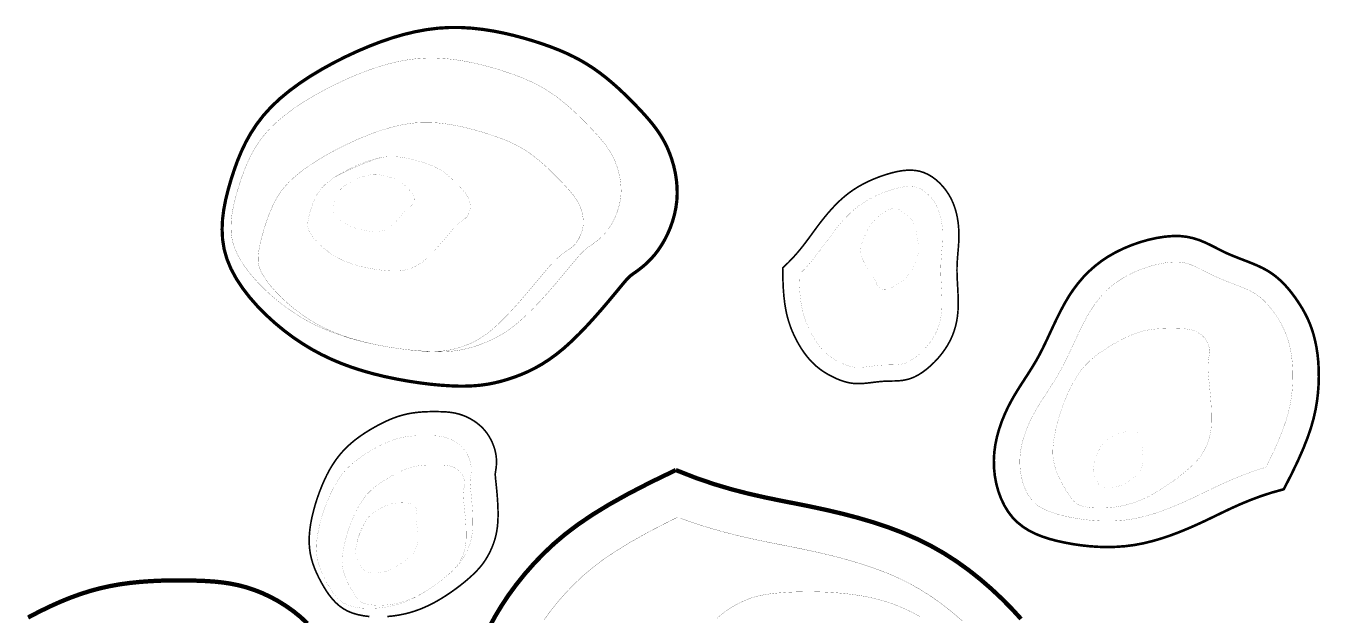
# Model space of a CAD drawing. Header units: feet. Extents: x 3576 to 8206, y -9151 to -6616.
# Drawn here: x 5077.67 to 5092.63, y -8147.06 to -8140.24 of the extents above; entities that cross this region are included whole.
import ezdxf

# ---------------------------------------------------------------- set-up
doc = ezdxf.new("R2010")
doc.units = ezdxf.units.FT
doc.layers.add('FURN', color=253, linetype='CONTINUOUS', lineweight=15)
doc.layers.add('FURNITURE', color=14, linetype='CONTINUOUS', lineweight=0)

# ---------------------------------------------------------------- blocks, each defined once
blk = doc.blocks.new('Rocks')
at = {"layer": 'FURN', "color": 252, "linetype": 'Continuous'}
for points, const_width in [([(41.675, 15.612), (41.951, 15.279), (42.248, 14.968), (42.564, 14.678), (42.893, 14.411), (43.232, 14.169), (43.576, 13.952), (43.923, 13.762), (44.268, 13.598), (44.614, 13.458), (44.964, 13.339), (45.319, 13.239), (45.682, 13.153), (46.057, 13.079), (46.445, 13.013), (46.849, 12.952), (47.272, 12.894), (47.711, 12.841), (48.163, 12.795), (48.625, 12.758), (49.095, 12.733), (49.569, 12.721), (50.044, 12.726), (50.519, 12.75), (50.99, 12.794), (51.46, 12.86), (51.933, 12.947), (52.413, 13.056), (52.901, 13.187), (53.403, 13.341), (53.921, 13.517), (54.458, 13.717)], 0.2), ([(23.889, 10.703), (25.128, 11.121), (26.21, 11.518), (27.154, 11.9), (27.978, 12.272), (28.701, 12.64), (29.341, 13.009), (29.918, 13.386), (30.449, 13.775), (30.951, 14.181), (31.425, 14.601), (31.87, 15.032), (32.285, 15.471), (32.667, 15.914), (33.017, 16.357), (33.332, 16.797)], 0.2), ([(8.916, 19.533), (9.284, 19.014), (9.68, 18.497), (10.103, 17.985), (10.553, 17.483), (11.032, 16.994), (11.538, 16.523), (12.073, 16.075), (12.636, 15.653), (13.226, 15.261), (13.842, 14.897), (14.479, 14.559), (15.134, 14.245), (15.803, 13.953), (16.483, 13.679), (17.17, 13.422), (17.861, 13.179), (18.554, 12.946), (19.253, 12.715), (19.963, 12.472), (20.691, 12.208), (21.442, 11.91), (22.221, 11.568), (23.035, 11.169), (23.889, 10.703)], 0.2), ([(24.079, 12.878), (24.464, 13.008), (25.491, 13.384), (26.367, 13.739), (27.112, 14.075), (27.746, 14.398), (28.294, 14.714), (28.779, 15.031), (29.229, 15.36), (29.658, 15.707), (30.065, 16.068), (30.446, 16.438), (30.8, 16.812)], 0.01), ([(11.619, 19.29), (12.013, 18.851), (12.428, 18.427), (12.863, 18.023), (13.316, 17.643), (13.79, 17.288), (14.289, 16.956), (14.82, 16.642), (15.38, 16.345), (15.967, 16.064), (16.577, 15.797), (17.207, 15.543), (17.852, 15.302), (18.51, 15.071), (19.186, 14.844), (19.89, 14.61), (20.628, 14.359), (21.401, 14.078), (22.213, 13.756), (23.063, 13.382), (23.954, 12.946)], 0.01), ([(13.526, 18.85), (13.861, 18.609), (14.196, 18.394), (14.531, 18.2), (14.873, 18.024), (15.226, 17.865), (15.594, 17.72), (15.982, 17.586), (16.395, 17.464), (16.835, 17.352), (17.297, 17.251), (17.772, 17.163), (18.248, 17.088), (18.715, 17.028), (19.163, 16.983), (19.581, 16.952), (19.957, 16.934), (20.279, 16.93), (20.549, 16.937), (20.774, 16.953), (20.966, 16.975), (21.138, 17.004), (21.306, 17.042), (21.483, 17.09), (21.679, 17.152), (21.883, 17.225), (22.08, 17.304), (22.27, 17.392), (22.46, 17.492), (22.654, 17.607), (22.858, 17.745)], 0.008), ([(-3.885, 15.105), (-4.328, 14.457), (-4.703, 13.876), (-5.017, 13.352), (-5.277, 12.876), (-5.491, 12.439), (-5.664, 12.031), (-5.804, 11.642), (-5.919, 11.264), (-6.012, 10.888), (-6.088, 10.515), (-6.145, 10.148), (-6.185, 9.788), (-6.209, 9.438), (-6.216, 9.099), (-6.208, 8.774), (-6.185, 8.466), (-6.148, 8.175), (-6.098, 7.9), (-6.036, 7.64), (-5.963, 7.393), (-5.88, 7.157), (-5.788, 6.929), (-5.688, 6.709), (-5.581, 6.494), (-5.467, 6.282), (-5.347, 6.075), (-5.219, 5.874), (-5.08, 5.679), (-4.931, 5.491), (-4.77, 5.312), (-4.596, 5.142), (-4.407, 4.984), (-4.203, 4.836), (-3.986, 4.697), (-3.759, 4.565), (-3.525, 4.436), (-3.288, 4.309), (-3.05, 4.18), (-2.814, 4.048), (-2.584, 3.909), (-2.36, 3.762), (-2.14, 3.61), (-1.918, 3.46), (-1.689, 3.315), (-1.448, 3.18), (-1.189, 3.061), (-0.909, 2.961), (-0.601, 2.887), (-0.262, 2.842), (0.102, 2.826), (0.486, 2.837), (0.882, 2.874), (1.284, 2.936), (1.685, 3.022), (2.079, 3.131), (2.458, 3.26), (2.818, 3.41), (3.159, 3.58), (3.48, 3.769), (3.784, 3.978), (4.073, 4.205), (4.345, 4.452), (4.604, 4.717), (4.851, 5.001), (5.085, 5.303), (5.31, 5.618), (5.526, 5.941), (5.735, 6.268), (5.94, 6.594), (6.141, 6.914), (6.341, 7.222), (6.54, 7.515), (6.741, 7.789), (6.943, 8.046), (7.145, 8.292), (7.346, 8.531), (7.546, 8.768), (7.744, 9.008), (7.94, 9.255), (8.132, 9.514), (8.319, 9.788), (8.499, 10.079), (8.669, 10.383), (8.824, 10.701), (8.963, 11.031), (9.081, 11.371), (9.176, 11.722), (9.243, 12.081), (9.282, 12.447), (9.29, 12.816), (9.269, 13.183), (9.218, 13.543), (9.137, 13.892), (9.027, 14.226), (8.888, 14.538), (8.719, 14.826), (8.521, 15.084), (8.296, 15.316), (8.046, 15.522), (7.772, 15.707), (7.476, 15.873), (7.161, 16.022), (6.827, 16.158), (6.478, 16.282), (6.114, 16.398), (5.738, 16.503), (5.35, 16.595), (4.953, 16.673), (4.547, 16.735), (4.134, 16.777), (3.716, 16.799), (3.294, 16.798), (2.87, 16.772), (2.443, 16.724), (2.016, 16.656), (1.589, 16.57), (1.163, 16.469), (0.738, 16.354), (0.316, 16.229), (-0.103, 16.096), (-0.519, 15.957), (-0.937, 15.816), (-1.365, 15.675), (-1.809, 15.539), (-2.277, 15.411), (-2.774, 15.293), (-3.307, 15.19), (-3.885, 15.105)], 0.12), ([(-3.19, 13.994), (-3.328, 13.793), (-3.684, 13.242), (-3.976, 12.755), (-4.211, 12.325), (-4.399, 11.941), (-4.547, 11.592), (-4.665, 11.265), (-4.761, 10.945), (-4.842, 10.624), (-4.906, 10.304), (-4.956, 9.989), (-4.99, 9.681), (-5.01, 9.384), (-5.016, 9.101), (-5.009, 8.833), (-4.991, 8.585), (-4.962, 8.358), (-4.924, 8.147), (-4.876, 7.95), (-4.821, 7.763), (-4.757, 7.581), (-4.685, 7.403), (-4.604, 7.224), (-4.514, 7.044), (-4.419, 6.867), (-4.322, 6.7), (-4.223, 6.544), (-4.12, 6.399), (-4.015, 6.266), (-3.905, 6.144), (-3.791, 6.033), (-3.668, 5.93), (-3.527, 5.828), (-3.36, 5.721), (-3.167, 5.609), (-2.953, 5.491), (-2.719, 5.366), (-2.471, 5.231), (-2.21, 5.085), (-1.944, 4.924), (-1.691, 4.758), (-1.464, 4.602), (-1.26, 4.463), (-1.075, 4.346), (-0.903, 4.25), (-0.737, 4.173), (-0.567, 4.113), (-0.38, 4.068), (-0.155, 4.038), (0.112, 4.026), (0.412, 4.035), (0.734, 4.065), (1.066, 4.117), (1.4, 4.188), (1.725, 4.278), (2.033, 4.383), (2.319, 4.502), (2.586, 4.635), (2.836, 4.782), (3.072, 4.944), (3.297, 5.122), (3.513, 5.317), (3.721, 5.53), (3.923, 5.763), (4.123, 6.02), (4.322, 6.3), (4.522, 6.598), (4.722, 6.911), (4.924, 7.233), (5.129, 7.559), (5.341, 7.886), (5.56, 8.208), (5.785, 8.514), (6.007, 8.797), (6.222, 9.059), (6.429, 9.305), (6.625, 9.538), (6.811, 9.763), (6.987, 9.985), (7.154, 10.21), (7.314, 10.443), (7.465, 10.687), (7.605, 10.939), (7.731, 11.197), (7.842, 11.46), (7.934, 11.725), (8.005, 11.99), (8.055, 12.255), (8.083, 12.523), (8.09, 12.795), (8.074, 13.064), (8.037, 13.324), (7.981, 13.568), (7.907, 13.792), (7.819, 13.988), (7.721, 14.155), (7.611, 14.299), (7.482, 14.432), (7.326, 14.56), (7.142, 14.685), (6.925, 14.806), (6.678, 14.923), (6.4, 15.036), (6.095, 15.145), (5.771, 15.248), (5.437, 15.341), (5.095, 15.423), (4.748, 15.491), (4.396, 15.544), (4.042, 15.58), (3.687, 15.599), (3.332, 15.598), (2.973, 15.576), (2.605, 15.535), (2.229, 15.475), (1.846, 15.398), (1.458, 15.305), (1.065, 15.199), (0.668, 15.082), (0.269, 14.955), (-0.136, 14.819), (-0.558, 14.677), (-1.002, 14.531), (-1.474, 14.387), (-1.979, 14.248), (-2.522, 14.119), (-3.106, 14.007)], 0.006), ([(37.972, 15.753), (37.7, 15.76), (37.434, 15.753), (37.175, 15.734), (36.92, 15.703), (36.669, 15.659), (36.421, 15.604), (36.175, 15.535), (35.929, 15.455), (35.682, 15.363), (35.435, 15.26), (35.189, 15.146), (34.947, 15.026), (34.711, 14.899), (34.484, 14.77), (34.269, 14.64), (34.068, 14.511), (33.884, 14.385), (33.72, 14.264), (33.573, 14.147), (33.441, 14.033), (33.322, 13.919), (33.214, 13.805), (33.114, 13.688), (33.02, 13.567), (32.93, 13.441), (32.843, 13.307), (32.758, 13.165), (32.676, 13.014), (32.599, 12.851), (32.528, 12.676), (32.463, 12.487), (32.405, 12.283), (32.356, 12.062), (32.317, 11.825), (32.285, 11.577), (32.261, 11.325), (32.244, 11.076), (32.231, 10.837), (32.222, 10.615), (32.217, 10.417), (32.213, 10.249), (32.21, 10.117), (32.207, 10.015), (32.204, 9.939), (32.2, 9.881), (32.195, 9.836), (32.187, 9.796), (32.176, 9.756), (32.162, 9.709), (32.145, 9.651), (32.125, 9.58), (32.105, 9.497), (32.085, 9.404), (32.069, 9.3), (32.057, 9.186), (32.051, 9.064), (32.053, 8.934), (32.064, 8.796), (32.084, 8.652), (32.115, 8.505), (32.156, 8.355), (32.207, 8.206), (32.269, 8.058), (32.341, 7.913), (32.424, 7.774), (32.518, 7.642), (32.621, 7.517), (32.733, 7.4), (32.851, 7.291), (32.975, 7.191), (33.102, 7.101), (33.231, 7.019), (33.361, 6.948), (33.491, 6.886), (33.62, 6.834), (33.751, 6.789), (33.884, 6.752), (34.021, 6.719), (34.161, 6.692), (34.307, 6.667), (34.458, 6.644), (34.617, 6.623), (34.781, 6.603), (34.951, 6.585), (35.124, 6.571), (35.3, 6.562), (35.478, 6.558), (35.657, 6.559), (35.834, 6.568), (36.011, 6.585), (36.188, 6.61), (36.365, 6.642), (36.545, 6.683), (36.728, 6.732), (36.916, 6.79), (37.11, 6.856), (37.312, 6.931), (37.521, 7.014), (37.738, 7.107), (37.958, 7.21), (38.179, 7.323), (38.4, 7.447), (38.618, 7.583), (38.83, 7.731), (39.034, 7.892), (39.228, 8.066), (39.413, 8.254), (39.589, 8.454), (39.757, 8.667), (39.917, 8.892), (40.07, 9.129), (40.217, 9.378), (40.359, 9.638), (40.496, 9.908), (40.625, 10.187), (40.745, 10.472), (40.854, 10.76), (40.949, 11.049), (41.028, 11.335), (41.088, 11.616), (41.127, 11.889), (41.145, 12.153), (41.141, 12.407), (41.119, 12.654), (41.081, 12.893), (41.028, 13.125), (40.964, 13.352), (40.889, 13.575), (40.807, 13.795), (40.718, 14.011), (40.622, 14.224), (40.515, 14.429), (40.396, 14.625), (40.263, 14.811), (40.112, 14.983), (39.943, 15.14), (39.751, 15.279), (39.538, 15.399), (39.304, 15.5), (39.054, 15.583), (38.792, 15.649)], 0.075), ([(33.258, 9.273), (33.265, 9.183), (33.279, 9.086), (33.301, 8.984), (33.329, 8.879), (33.365, 8.775), (33.407, 8.674), (33.455, 8.577), (33.509, 8.488), (33.569, 8.402), (33.638, 8.319), (33.714, 8.239), (33.797, 8.163), (33.885, 8.092), (33.976, 8.027), (34.068, 7.969), (34.159, 7.919), (34.248, 7.877), (34.337, 7.841), (34.43, 7.809), (34.529, 7.781), (34.636, 7.756), (34.753, 7.733), (34.881, 7.711), (35.02, 7.69), (35.168, 7.67), (35.321, 7.652), (35.475, 7.636), (35.63, 7.623), (35.786, 7.615), (35.939, 7.611), (36.09, 7.613), (36.237, 7.62), (36.38, 7.634), (36.523, 7.654), (36.669, 7.681), (36.82, 7.715), (36.976, 7.757), (37.141, 7.807), (37.315, 7.866), (37.499, 7.935), (37.691, 8.011), (37.887, 8.095), (38.084, 8.187), (38.28, 8.288), (38.473, 8.396), (38.66, 8.513), (38.838, 8.637), (39.007, 8.77), (39.166, 8.913), (39.32, 9.069), (39.468, 9.238), (39.612, 9.42), (39.752, 9.617), (39.888, 9.827), (40.021, 10.052), (40.151, 10.29), (40.276, 10.539), (40.395, 10.795), (40.505, 11.054), (40.603, 11.313), (40.686, 11.569), (40.755, 11.816), (40.805, 12.052), (40.837, 12.271), (40.85, 12.476), (40.848, 12.673), (40.831, 12.864), (40.8, 13.054), (40.757, 13.243), (40.703, 13.434), (40.638, 13.628), (40.564, 13.825), (40.485, 14.018), (40.403, 14.199), (40.316, 14.365), (40.226, 14.515), (40.13, 14.647), (40.03, 14.763), (39.921, 14.863), (39.802, 14.95), (39.66, 15.029), (39.492, 15.102), (39.3, 15.166), (39.088, 15.219), (38.863, 15.261), (38.629, 15.29), (38.392, 15.307), (38.156, 15.313), (37.926, 15.307), (37.703, 15.291), (37.486, 15.265), (37.272, 15.227), (37.059, 15.179), (36.847, 15.121), (36.632, 15.051), (36.415, 14.969), (36.193, 14.876), (35.969, 14.773), (35.747, 14.663), (35.529, 14.546), (35.32, 14.427), (35.122, 14.307), (34.939, 14.189), (34.774, 14.077), (34.631, 13.972), (34.508, 13.874), (34.402, 13.782), (34.31, 13.694), (34.228, 13.607), (34.152, 13.518), (34.078, 13.423), (34.006, 13.321), (33.934, 13.212), (33.866, 13.098), (33.802, 12.979), (33.742, 12.852), (33.686, 12.716), (33.635, 12.567), (33.589, 12.403), (33.549, 12.222), (33.515, 12.019), (33.487, 11.798), (33.465, 11.566), (33.448, 11.333), (33.436, 11.107), (33.428, 10.894), (33.422, 10.701), (33.419, 10.536), (33.416, 10.402), (33.413, 10.294), (33.409, 10.201), (33.403, 10.112), (33.391, 10.02), (33.374, 9.931), (33.354, 9.856), (33.337, 9.798), (33.321, 9.746), (33.306, 9.693), (33.292, 9.635), (33.279, 9.572), (33.268, 9.505), (33.261, 9.432), (33.257, 9.355)], 0.00375), ([(38.404, 11.227), (38.464, 11.311), (38.559, 11.458), (38.654, 11.618), (38.748, 11.79), (38.84, 11.972), (38.926, 12.159), (38.966, 12.252)], 0.003), ([(17.817, 2.046), (17.87, 2.533), (17.906, 2.964), (17.925, 3.345), (17.928, 3.684), (17.917, 3.988), (17.892, 4.265), (17.855, 4.52), (17.807, 4.762), (17.748, 4.997), (17.679, 5.225), (17.603, 5.444), (17.519, 5.654), (17.429, 5.854), (17.333, 6.043), (17.233, 6.22), (17.13, 6.383), (17.023, 6.533), (16.915, 6.669), (16.804, 6.794), (16.691, 6.909), (16.576, 7.015), (16.458, 7.113), (16.338, 7.205), (16.215, 7.292), (16.091, 7.375), (15.963, 7.454), (15.833, 7.527), (15.7, 7.594), (15.562, 7.654), (15.421, 7.705), (15.275, 7.747), (15.124, 7.779), (14.967, 7.8), (14.807, 7.813), (14.643, 7.819), (14.476, 7.821), (14.308, 7.821), (14.139, 7.822), (13.97, 7.826), (13.802, 7.835), (13.636, 7.85), (13.47, 7.868), (13.303, 7.886), (13.134, 7.898), (12.961, 7.902), (12.784, 7.891), (12.6, 7.863), (12.408, 7.814), (12.208, 7.739), (12.002, 7.64), (11.794, 7.521), (11.587, 7.384), (11.383, 7.231), (11.188, 7.066), (11.003, 6.89), (10.832, 6.707), (10.677, 6.518), (10.54, 6.325), (10.418, 6.126), (10.312, 5.921), (10.22, 5.711), (10.142, 5.494), (10.078, 5.272), (10.026, 5.043), (9.985, 4.807), (9.954, 4.568), (9.93, 4.326), (9.911, 4.084), (9.894, 3.844), (9.878, 3.608), (9.858, 3.379), (9.835, 3.159), (9.805, 2.949), (9.769, 2.748), (9.73, 2.553), (9.69, 2.362), (9.649, 2.172), (9.61, 1.982), (9.575, 1.788), (9.546, 1.589), (9.523, 1.382), (9.51, 1.169), (9.506, 0.951), (9.514, 0.73), (9.534, 0.508), (9.57, 0.285), (9.621, 0.064), (9.689, -0.154), (9.776, -0.367), (9.88, -0.573), (10, -0.769), (10.134, -0.952), (10.281, -1.121), (10.44, -1.272), (10.609, -1.404), (10.787, -1.512), (10.972, -1.597), (11.164, -1.658), (11.363, -1.698), (11.569, -1.719), (11.78, -1.724), (11.998, -1.713), (12.222, -1.69), (12.451, -1.655), (12.686, -1.612), (12.924, -1.559), (13.165, -1.496), (13.407, -1.422), (13.649, -1.336), (13.889, -1.238), (14.126, -1.127), (14.358, -1.002), (14.584, -0.863), (14.805, -0.711), (15.021, -0.547), (15.231, -0.374), (15.436, -0.193), (15.636, -0.005), (15.832, 0.189), (16.024, 0.386), (16.212, 0.585), (16.401, 0.786), (16.596, 0.989), (16.801, 1.195), (17.02, 1.404), (17.26, 1.615), (17.524, 1.829), (17.817, 2.046)], 0.075), ([(17.107, 2.453), (17.124, 2.605), (17.157, 3.014), (17.175, 3.368), (17.178, 3.674), (17.168, 3.941), (17.147, 4.177), (17.116, 4.392), (17.075, 4.597), (17.024, 4.798), (16.966, 4.993), (16.9, 5.181), (16.829, 5.361), (16.752, 5.531), (16.672, 5.689), (16.589, 5.834), (16.506, 5.965), (16.423, 6.082), (16.34, 6.187), (16.256, 6.282), (16.17, 6.369), (16.082, 6.45), (15.989, 6.527), (15.892, 6.602), (15.79, 6.675), (15.685, 6.744), (15.582, 6.808), (15.481, 6.865), (15.382, 6.914), (15.285, 6.956), (15.189, 6.991), (15.093, 7.019), (14.995, 7.04), (14.887, 7.054), (14.764, 7.064), (14.624, 7.069), (14.471, 7.071), (14.306, 7.071), (14.129, 7.072), (13.942, 7.076), (13.748, 7.086), (13.56, 7.104), (13.389, 7.123), (13.236, 7.139), (13.099, 7.149), (12.976, 7.151), (12.862, 7.145), (12.751, 7.128), (12.634, 7.098), (12.502, 7.048), (12.351, 6.976), (12.188, 6.882), (12.019, 6.771), (11.851, 6.645), (11.688, 6.507), (11.535, 6.362), (11.397, 6.213), (11.274, 6.063), (11.166, 5.911), (11.072, 5.757), (10.989, 5.598), (10.917, 5.434), (10.856, 5.263), (10.804, 5.084), (10.761, 4.896), (10.727, 4.696), (10.699, 4.483), (10.677, 4.259), (10.659, 4.028), (10.642, 3.791), (10.625, 3.551), (10.605, 3.308), (10.579, 3.066), (10.545, 2.831), (10.506, 2.61), (10.465, 2.402), (10.423, 2.206), (10.383, 2.019), (10.347, 1.84), (10.316, 1.666), (10.29, 1.493), (10.271, 1.317), (10.259, 1.138), (10.256, 0.958), (10.262, 0.779), (10.279, 0.601), (10.306, 0.428), (10.345, 0.261), (10.396, 0.1), (10.459, -0.056), (10.536, -0.207), (10.623, -0.351), (10.72, -0.484), (10.824, -0.602), (10.93, -0.703), (11.036, -0.786), (11.139, -0.849), (11.242, -0.896), (11.353, -0.931), (11.476, -0.956), (11.615, -0.97), (11.77, -0.973), (11.941, -0.965), (12.127, -0.946), (12.327, -0.916), (12.536, -0.877), (12.748, -0.83), (12.96, -0.774), (13.172, -0.709), (13.381, -0.635), (13.587, -0.551), (13.788, -0.457), (13.984, -0.351), (14.175, -0.234), (14.366, -0.103), (14.555, 0.041), (14.744, 0.196), (14.931, 0.362), (15.116, 0.536), (15.3, 0.717), (15.483, 0.905), (15.666, 1.099), (15.857, 1.302), (16.059, 1.513), (16.276, 1.732), (16.514, 1.957), (16.775, 2.188), (17.064, 2.422)], 0.00375), ([(25.589, -0.745), (25.471, -0.88), (25.352, -1.036), (25.236, -1.21), (25.127, -1.398), (25.028, -1.595), (24.943, -1.797), (24.873, -2), (24.82, -2.203), (24.783, -2.408), (24.762, -2.623), (24.755, -2.844), (24.762, -3.07), (24.784, -3.294), (24.818, -3.515), (24.865, -3.727), (24.921, -3.927), (24.986, -4.113), (25.06, -4.291), (25.145, -4.468), (25.243, -4.648), (25.357, -4.836), (25.488, -5.035), (25.637, -5.249), (25.802, -5.477), (25.981, -5.716), (26.168, -5.959), (26.362, -6.202), (26.562, -6.441), (26.768, -6.674), (26.978, -6.898), (27.191, -7.111), (27.407, -7.31), (27.628, -7.496), (27.857, -7.672), (28.1, -7.843), (28.36, -8.009), (28.64, -8.174), (28.942, -8.338), (29.27, -8.502), (29.625, -8.669), (30.003, -8.836), (30.399, -8.997), (30.807, -9.15), (31.225, -9.289), (31.65, -9.412), (32.078, -9.515), (32.506, -9.595), (32.931, -9.649), (33.359, -9.676), (33.796, -9.677), (34.245, -9.652), (34.708, -9.601), (35.184, -9.525), (35.675, -9.424), (36.182, -9.299), (36.703, -9.15), (37.234, -8.98), (37.766, -8.791), (38.289, -8.583), (38.796, -8.359), (39.278, -8.121), (39.727, -7.871), (40.133, -7.613), (40.491, -7.351), (40.802, -7.083), (41.079, -6.804), (41.328, -6.511), (41.556, -6.202), (41.766, -5.875), (41.962, -5.529), (42.147, -5.165), (42.324, -4.784), (42.489, -4.401), (42.632, -4.029), (42.748, -3.673), (42.835, -3.334), (42.89, -3.012), (42.913, -2.706), (42.904, -2.412), (42.861, -2.119), (42.776, -1.806), (42.643, -1.464), (42.465, -1.1), (42.245, -0.724), (41.988, -0.345), (41.702, 0.03), (41.394, 0.393), (41.071, 0.738), (40.741, 1.057), (40.406, 1.352), (40.063, 1.625), (39.709, 1.879), (39.343, 2.114), (38.961, 2.335), (38.561, 2.543), (38.14, 2.74), (37.696, 2.926), (37.235, 3.101), (36.766, 3.262), (36.295, 3.41), (35.831, 3.541), (35.383, 3.655), (34.958, 3.751), (34.567, 3.828), (34.216, 3.885), (33.904, 3.923), (33.624, 3.946), (33.37, 3.953), (33.13, 3.949), (32.897, 3.932), (32.659, 3.904), (32.411, 3.865), (32.155, 3.814), (31.897, 3.752), (31.638, 3.676), (31.373, 3.584), (31.1, 3.472), (30.815, 3.336), (30.518, 3.173), (30.203, 2.976), (29.866, 2.74), (29.511, 2.47), (29.15, 2.177), (28.794, 1.874), (28.454, 1.573), (28.139, 1.286), (27.857, 1.024), (27.616, 0.798), (27.421, 0.614), (27.262, 0.466), (27.125, 0.342), (26.989, 0.226), (26.842, 0.113), (26.69, 0.013), (26.556, -0.063), (26.448, -0.12), (26.352, -0.171), (26.255, -0.225), (26.153, -0.285), (26.046, -0.354), (25.934, -0.434), (25.819, -0.525), (25.704, -0.628)], 0.0075), ([(35.591, -5.345), (35.794, -5.313), (36.137, -5.242), (36.499, -5.153), (36.877, -5.045), (37.265, -4.921), (37.652, -4.783), (37.841, -4.708)], 0.006)]:
    blk.add_lwpolyline(points, dxfattribs=dict(at, const_width=const_width))
for points, const_width in [([(33.644, 9.981), (33.648, 9.924), (33.656, 9.873), (33.668, 9.816), (33.684, 9.756), (33.704, 9.697), (33.727, 9.642), (33.751, 9.594), (33.775, 9.554), (33.802, 9.516), (33.836, 9.475), (33.877, 9.432), (33.925, 9.388), (33.977, 9.346), (34.032, 9.307), (34.086, 9.272), (34.138, 9.244), (34.187, 9.221), (34.236, 9.201), (34.291, 9.182), (34.355, 9.164), (34.433, 9.146), (34.526, 9.127), (34.637, 9.108), (34.764, 9.089), (34.902, 9.071), (35.041, 9.054), (35.181, 9.039), (35.318, 9.028), (35.452, 9.021), (35.582, 9.018), (35.705, 9.019), (35.82, 9.025), (35.931, 9.035), (36.041, 9.051), (36.156, 9.072), (36.277, 9.1), (36.407, 9.134), (36.548, 9.178), (36.701, 9.23), (36.867, 9.291), (37.041, 9.361), (37.218, 9.436), (37.392, 9.518), (37.563, 9.605), (37.728, 9.698), (37.884, 9.795), (38.029, 9.896), (38.161, 10.001), (38.286, 10.113), (38.408, 10.237), (38.529, 10.374), (38.649, 10.527), (38.769, 10.695), (38.888, 10.879), (39.007, 11.079), (39.124, 11.295), (39.239, 11.522), (39.347, 11.755), (39.446, 11.989), (39.533, 12.22), (39.606, 12.442), (39.663, 12.651), (39.704, 12.841), (39.728, 13.006), (39.737, 13.153), (39.736, 13.291), (39.723, 13.428), (39.701, 13.568), (39.668, 13.714), (39.624, 13.869), (39.568, 14.034), (39.503, 14.208), (39.434, 14.377), (39.366, 14.528), (39.3, 14.655), (39.237, 14.758), (39.18, 14.837), (39.129, 14.896), (39.082, 14.939), (39.034, 14.974), (38.965, 15.013), (38.862, 15.057), (38.727, 15.102), (38.566, 15.143), (38.386, 15.176), (38.193, 15.2), (37.993, 15.215), (37.793, 15.219), (37.6, 15.215), (37.414, 15.201), (37.234, 15.179), (37.056, 15.148), (36.879, 15.108), (36.7, 15.059), (36.517, 14.999), (36.328, 14.929), (36.132, 14.846), (35.931, 14.754), (35.728, 14.653), (35.529, 14.546), (35.337, 14.437), (35.156, 14.328), (34.991, 14.221), (34.846, 14.122), (34.724, 14.032), (34.625, 13.954), (34.545, 13.884), (34.479, 13.822), (34.423, 13.762), (34.371, 13.701), (34.318, 13.633), (34.262, 13.554), (34.207, 13.469), (34.155, 13.384), (34.109, 13.298), (34.066, 13.207), (34.026, 13.109), (33.989, 13), (33.954, 12.877), (33.923, 12.736), (33.894, 12.567), (33.87, 12.372), (33.85, 12.161), (33.834, 11.944), (33.823, 11.729), (33.815, 11.525), (33.81, 11.339), (33.806, 11.176), (33.803, 11.041), (33.8, 10.926), (33.796, 10.817), (33.787, 10.697), (33.77, 10.558), (33.742, 10.419), (33.714, 10.31), (33.693, 10.24), (33.679, 10.194), (33.669, 10.159), (33.661, 10.126), (33.655, 10.094), (33.65, 10.062), (33.646, 10.031)], 0.00375), ([(-1.289, 8.24), (-1.283, 8.166), (-1.274, 8.101), (-1.258, 8.028), (-1.238, 7.951), (-1.212, 7.876), (-1.183, 7.806), (-1.152, 7.745), (-1.121, 7.693), (-1.087, 7.644), (-1.043, 7.592), (-0.99, 7.536), (-0.929, 7.48), (-0.862, 7.426), (-0.793, 7.376), (-0.723, 7.332), (-0.656, 7.296), (-0.594, 7.266), (-0.531, 7.241), (-0.461, 7.217), (-0.379, 7.194), (-0.279, 7.17), (-0.16, 7.147), (-0.018, 7.123), (0.145, 7.098), (0.321, 7.074), (0.5, 7.052), (0.678, 7.034), (0.854, 7.02), (1.026, 7.011), (1.192, 7.007), (1.349, 7.008), (1.497, 7.016), (1.638, 7.029), (1.78, 7.049), (1.926, 7.076), (2.081, 7.111), (2.248, 7.156), (2.428, 7.211), (2.624, 7.278), (2.837, 7.357), (3.06, 7.446), (3.286, 7.542), (3.509, 7.647), (3.728, 7.759), (3.939, 7.877), (4.138, 8.002), (4.324, 8.131), (4.493, 8.265), (4.653, 8.408), (4.809, 8.566), (4.964, 8.743), (5.118, 8.938), (5.271, 9.153), (5.424, 9.389), (5.575, 9.645), (5.726, 9.921), (5.873, 10.212), (6.011, 10.51), (6.137, 10.81), (6.249, 11.105), (6.342, 11.39), (6.416, 11.657), (6.468, 11.9), (6.499, 12.112), (6.511, 12.299), (6.509, 12.476), (6.493, 12.651), (6.464, 12.831), (6.422, 13.018), (6.365, 13.216), (6.295, 13.427), (6.211, 13.649), (6.122, 13.866), (6.035, 14.059), (5.95, 14.222), (5.871, 14.354), (5.797, 14.455), (5.732, 14.531), (5.672, 14.586), (5.61, 14.631), (5.522, 14.68), (5.39, 14.737), (5.218, 14.795), (5.012, 14.846), (4.781, 14.889), (4.534, 14.92), (4.278, 14.938), (4.023, 14.945), (3.775, 14.939), (3.537, 14.921), (3.306, 14.893), (3.079, 14.853), (2.852, 14.802), (2.623, 14.739), (2.389, 14.663), (2.147, 14.572), (1.896, 14.467), (1.638, 14.348), (1.379, 14.219), (1.124, 14.083), (0.878, 13.943), (0.647, 13.803), (0.436, 13.667), (0.249, 13.539), (0.094, 13.425), (-0.033, 13.324), (-0.136, 13.236), (-0.219, 13.155), (-0.291, 13.079), (-0.358, 13.001), (-0.426, 12.914), (-0.497, 12.813), (-0.569, 12.705), (-0.634, 12.595), (-0.694, 12.485), (-0.749, 12.368), (-0.8, 12.243), (-0.848, 12.104), (-0.892, 11.946), (-0.932, 11.765), (-0.968, 11.549), (-1, 11.3), (-1.026, 11.03), (-1.045, 10.751), (-1.06, 10.477), (-1.07, 10.216), (-1.077, 9.978), (-1.081, 9.769), (-1.085, 9.596), (-1.089, 9.449), (-1.095, 9.309), (-1.105, 9.155), (-1.127, 8.978), (-1.163, 8.8), (-1.2, 8.66), (-1.226, 8.571), (-1.244, 8.512), (-1.257, 8.467), (-1.267, 8.425), (-1.275, 8.384), (-1.282, 8.344), (-1.286, 8.303)], 0.0048), ([(2.302, 11.938), (2.303, 11.915), (2.306, 11.895), (2.311, 11.872), (2.318, 11.848), (2.326, 11.824), (2.335, 11.802), (2.344, 11.783), (2.354, 11.767), (2.365, 11.752), (2.378, 11.736), (2.395, 11.718), (2.414, 11.701), (2.435, 11.684), (2.457, 11.668), (2.479, 11.655), (2.499, 11.643), (2.519, 11.634), (2.538, 11.626), (2.56, 11.618), (2.586, 11.611), (2.617, 11.604), (2.654, 11.596), (2.699, 11.589), (2.75, 11.581), (2.805, 11.574), (2.861, 11.567), (2.916, 11.561), (2.971, 11.557), (3.025, 11.554), (3.077, 11.553), (3.126, 11.553), (3.172, 11.556), (3.216, 11.56), (3.261, 11.566), (3.306, 11.574), (3.355, 11.585), (3.407, 11.599), (3.463, 11.617), (3.525, 11.638), (3.591, 11.662), (3.661, 11.69), (3.731, 11.72), (3.801, 11.753), (3.869, 11.788), (3.935, 11.825), (3.998, 11.864), (4.056, 11.904), (4.109, 11.946), (4.159, 11.991), (4.207, 12.04), (4.256, 12.095), (4.304, 12.156), (4.352, 12.224), (4.399, 12.297), (4.447, 12.377), (4.494, 12.463), (4.54, 12.554), (4.583, 12.648), (4.622, 12.741), (4.657, 12.833), (4.686, 12.922), (4.709, 13.006), (4.726, 13.082), (4.735, 13.148), (4.739, 13.207), (4.738, 13.262), (4.733, 13.317), (4.724, 13.373), (4.711, 13.431), (4.694, 13.493), (4.671, 13.559), (4.645, 13.629), (4.618, 13.696), (4.59, 13.757), (4.564, 13.807), (4.539, 13.849), (4.516, 13.88), (4.496, 13.904), (4.477, 13.921), (4.458, 13.935), (4.43, 13.951), (4.389, 13.969), (4.335, 13.986), (4.271, 14.003), (4.199, 14.016), (4.121, 14.026), (4.041, 14.031), (3.961, 14.033), (3.884, 14.031), (3.81, 14.026), (3.738, 14.017), (3.667, 14.005), (3.596, 13.989), (3.524, 13.969), (3.451, 13.945), (3.376, 13.917), (3.297, 13.884), (3.216, 13.847), (3.135, 13.807), (3.056, 13.764), (2.979, 13.72), (2.907, 13.677), (2.841, 13.634), (2.782, 13.594), (2.734, 13.558), (2.694, 13.527), (2.662, 13.499), (2.636, 13.474), (2.613, 13.45), (2.593, 13.426), (2.571, 13.399), (2.549, 13.367), (2.527, 13.333), (2.506, 13.299), (2.488, 13.265), (2.47, 13.228), (2.454, 13.189), (2.44, 13.146), (2.426, 13.096), (2.413, 13.04), (2.402, 12.972), (2.392, 12.894), (2.384, 12.81), (2.378, 12.723), (2.373, 12.637), (2.37, 12.556), (2.368, 12.481), (2.366, 12.416), (2.365, 12.362), (2.364, 12.316), (2.362, 12.272), (2.359, 12.224), (2.352, 12.169), (2.341, 12.113), (2.33, 12.069), (2.321, 12.042), (2.316, 12.023), (2.312, 12.009), (2.309, 11.996), (2.306, 11.983), (2.304, 11.971), (2.303, 11.958)], 0.0015), ([(36.003, 11.077), (36.005, 11.049), (36.009, 11.023), (36.015, 10.995), (36.023, 10.965), (36.033, 10.935), (36.044, 10.908), (36.056, 10.884), (36.068, 10.864), (36.082, 10.845), (36.099, 10.824), (36.12, 10.803), (36.143, 10.781), (36.17, 10.76), (36.197, 10.74), (36.224, 10.723), (36.25, 10.709), (36.274, 10.697), (36.299, 10.687), (36.326, 10.678), (36.359, 10.669), (36.397, 10.66), (36.444, 10.65), (36.499, 10.641), (36.563, 10.632), (36.632, 10.622), (36.702, 10.614), (36.771, 10.607), (36.84, 10.601), (36.907, 10.597), (36.972, 10.596), (37.033, 10.597), (37.091, 10.599), (37.146, 10.605), (37.201, 10.612), (37.259, 10.623), (37.319, 10.637), (37.384, 10.654), (37.455, 10.676), (37.531, 10.702), (37.614, 10.733), (37.702, 10.767), (37.79, 10.805), (37.877, 10.846), (37.963, 10.89), (38.045, 10.936), (38.123, 10.984), (38.195, 11.035), (38.262, 11.087), (38.324, 11.143), (38.385, 11.205), (38.445, 11.274), (38.506, 11.35), (38.565, 11.434), (38.625, 11.526), (38.684, 11.626), (38.743, 11.734), (38.8, 11.848), (38.854, 11.964), (38.904, 12.081), (38.947, 12.197), (38.984, 12.308), (39.013, 12.412), (39.033, 12.507), (39.045, 12.59), (39.05, 12.663), (39.049, 12.732), (39.043, 12.801), (39.031, 12.871), (39.015, 12.944), (38.993, 13.021), (38.965, 13.104), (38.933, 13.191), (38.898, 13.275), (38.864, 13.351), (38.831, 13.414), (38.8, 13.466), (38.771, 13.505), (38.745, 13.535), (38.722, 13.556), (38.698, 13.574), (38.663, 13.593), (38.612, 13.616), (38.544, 13.638), (38.464, 13.658), (38.374, 13.675), (38.277, 13.687), (38.178, 13.694), (38.078, 13.697), (37.981, 13.694), (37.888, 13.688), (37.798, 13.676), (37.709, 13.661), (37.621, 13.641), (37.531, 13.616), (37.44, 13.587), (37.345, 13.551), (37.247, 13.51), (37.146, 13.464), (37.045, 13.413), (36.945, 13.36), (36.849, 13.305), (36.759, 13.251), (36.677, 13.197), (36.604, 13.148), (36.543, 13.103), (36.493, 13.064), (36.453, 13.029), (36.421, 12.998), (36.393, 12.968), (36.366, 12.937), (36.34, 12.903), (36.312, 12.864), (36.284, 12.822), (36.259, 12.779), (36.235, 12.736), (36.214, 12.69), (36.194, 12.641), (36.175, 12.587), (36.158, 12.525), (36.142, 12.455), (36.128, 12.37), (36.116, 12.273), (36.106, 12.167), (36.098, 12.059), (36.092, 11.951), (36.088, 11.85), (36.086, 11.756), (36.084, 11.675), (36.082, 11.607), (36.081, 11.55), (36.079, 11.495), (36.075, 11.435), (36.066, 11.366), (36.052, 11.296), (36.038, 11.242), (36.027, 11.207), (36.021, 11.184), (36.016, 11.166), (36.012, 11.15), (36.008, 11.134), (36.006, 11.118), (36.004, 11.102)], 0.00187), ([(23.415, 0.499), (23.234, 0.29), (23.058, 0.059), (22.891, -0.191), (22.735, -0.459), (22.594, -0.741), (22.469, -1.037), (22.364, -1.342), (22.282, -1.656), (22.225, -1.975), (22.192, -2.298), (22.182, -2.621), (22.192, -2.942), (22.223, -3.258), (22.272, -3.567), (22.337, -3.865), (22.417, -4.151), (22.511, -4.422), (22.618, -4.68), (22.738, -4.93), (22.871, -5.172), (23.016, -5.412), (23.173, -5.651), (23.342, -5.894), (23.522, -6.142), (23.714, -6.398), (23.916, -6.661), (24.129, -6.927), (24.352, -7.194), (24.586, -7.458), (24.829, -7.718), (25.081, -7.97), (25.343, -8.211), (25.615, -8.44), (25.897, -8.657), (26.193, -8.864), (26.503, -9.063), (26.83, -9.255), (27.176, -9.443), (27.542, -9.627), (27.932, -9.81), (28.345, -9.992), (28.78, -10.17), (29.235, -10.34), (29.707, -10.497), (30.194, -10.638), (30.693, -10.758), (31.201, -10.853), (31.717, -10.918), (32.238, -10.951), (32.765, -10.952), (33.297, -10.922), (33.836, -10.863), (34.381, -10.776), (34.934, -10.663), (35.495, -10.524), (36.065, -10.362), (36.643, -10.177), (37.222, -9.97), (37.797, -9.742), (38.36, -9.494), (38.904, -9.225), (39.422, -8.936), (39.908, -8.628), (40.353, -8.301), (40.754, -7.956), (41.112, -7.594), (41.433, -7.218), (41.72, -6.828), (41.977, -6.427), (42.211, -6.016), (42.424, -5.597), (42.622, -5.172), (42.807, -4.742), (42.974, -4.307), (43.117, -3.867), (43.231, -3.422), (43.308, -2.971), (43.343, -2.515), (43.329, -2.054), (43.259, -1.586), (43.131, -1.113), (42.947, -0.638), (42.715, -0.165), (42.442, 0.301), (42.134, 0.756), (41.798, 1.196), (41.441, 1.617), (41.069, 2.014), (40.687, 2.384), (40.296, 2.728), (39.895, 3.047), (39.481, 3.344), (39.053, 3.619), (38.611, 3.876), (38.152, 4.114), (37.675, 4.336), (37.181, 4.544), (36.674, 4.736), (36.162, 4.912), (35.651, 5.072), (35.149, 5.214), (34.661, 5.339), (34.196, 5.444), (33.759, 5.529), (33.356, 5.595), (32.983, 5.641), (32.635, 5.668), (32.306, 5.678), (31.991, 5.672), (31.684, 5.651), (31.381, 5.615), (31.075, 5.566), (30.761, 5.504), (30.44, 5.426), (30.109, 5.33), (29.769, 5.212), (29.419, 5.068), (29.058, 4.896), (28.686, 4.691), (28.303, 4.452), (27.909, 4.176), (27.512, 3.874), (27.119, 3.555), (26.739, 3.231), (26.381, 2.914), (26.052, 2.615), (25.761, 2.345), (25.516, 2.115), (25.323, 1.933), (25.175, 1.795), (25.062, 1.692), (24.974, 1.617), (24.901, 1.561), (24.833, 1.517), (24.762, 1.476), (24.675, 1.43), (24.567, 1.373), (24.438, 1.302), (24.292, 1.215), (24.131, 1.112), (23.96, 0.99), (23.781, 0.848), (23.598, 0.685)], 0.15), ([(13.566, 3.424), (13.55, 3.449), (13.535, 3.469), (13.516, 3.492), (13.495, 3.514), (13.472, 3.535), (13.449, 3.554), (13.427, 3.57), (13.407, 3.582), (13.386, 3.592), (13.362, 3.602), (13.333, 3.612), (13.302, 3.62), (13.269, 3.626), (13.236, 3.63), (13.204, 3.633), (13.174, 3.633), (13.147, 3.632), (13.121, 3.629), (13.092, 3.624), (13.059, 3.617), (13.021, 3.607), (12.975, 3.593), (12.922, 3.575), (12.861, 3.554), (12.796, 3.53), (12.731, 3.504), (12.666, 3.478), (12.603, 3.45), (12.542, 3.422), (12.484, 3.392), (12.43, 3.363), (12.38, 3.333), (12.334, 3.303), (12.289, 3.27), (12.244, 3.234), (12.197, 3.193), (12.148, 3.147), (12.096, 3.095), (12.04, 3.035), (11.982, 2.969), (11.921, 2.897), (11.861, 2.823), (11.803, 2.745), (11.748, 2.667), (11.698, 2.587), (11.652, 2.507), (11.612, 2.429), (11.578, 2.351), (11.549, 2.273), (11.525, 2.189), (11.504, 2.1), (11.487, 2.004), (11.474, 1.902), (11.464, 1.793), (11.459, 1.677), (11.458, 1.554), (11.461, 1.426), (11.469, 1.298), (11.48, 1.172), (11.496, 1.05), (11.516, 0.934), (11.54, 0.829), (11.567, 0.735), (11.595, 0.657), (11.626, 0.59), (11.659, 0.529), (11.697, 0.472), (11.74, 0.415), (11.789, 0.359), (11.844, 0.301), (11.908, 0.241), (11.977, 0.18), (12.048, 0.121), (12.114, 0.071), (12.173, 0.031), (12.224, 0), (12.268, -0.022), (12.305, -0.035), (12.335, -0.043), (12.365, -0.048), (12.405, -0.048), (12.46, -0.044), (12.531, -0.032), (12.611, -0.012), (12.698, 0.016), (12.789, 0.051), (12.881, 0.092), (12.97, 0.137), (13.054, 0.184), (13.133, 0.234), (13.207, 0.286), (13.278, 0.342), (13.347, 0.401), (13.414, 0.465), (13.481, 0.534), (13.547, 0.61), (13.615, 0.693), (13.682, 0.781), (13.747, 0.873), (13.81, 0.967), (13.869, 1.06), (13.923, 1.151), (13.971, 1.237), (14.011, 1.315), (14.044, 1.383), (14.069, 1.441), (14.088, 1.491), (14.102, 1.534), (14.113, 1.573), (14.121, 1.613), (14.129, 1.655), (14.135, 1.703), (14.139, 1.753), (14.142, 1.803), (14.142, 1.852), (14.139, 1.902), (14.134, 1.955), (14.125, 2.012), (14.111, 2.074), (14.092, 2.144), (14.064, 2.225), (14.029, 2.317), (13.988, 2.415), (13.944, 2.514), (13.899, 2.611), (13.854, 2.703), (13.812, 2.786), (13.776, 2.859), (13.745, 2.92), (13.719, 2.971), (13.696, 3.02), (13.671, 3.075), (13.646, 3.14), (13.625, 3.208), (13.612, 3.263), (13.605, 3.299), (13.6, 3.322), (13.596, 3.34), (13.592, 3.356), (13.587, 3.372), (13.582, 3.387), (13.576, 3.402)], 0.00187), ([(27.14, -0.301), (27.065, -0.388), (27.003, -0.47), (26.938, -0.567), (26.875, -0.675), (26.819, -0.786), (26.773, -0.895), (26.739, -0.996), (26.715, -1.087), (26.698, -1.179), (26.688, -1.285), (26.684, -1.405), (26.688, -1.534), (26.701, -1.668), (26.722, -1.8), (26.749, -1.926), (26.781, -2.04), (26.817, -2.142), (26.857, -2.24), (26.908, -2.344), (26.972, -2.462), (27.054, -2.598), (27.159, -2.757), (27.287, -2.941), (27.439, -3.15), (27.605, -3.372), (27.776, -3.595), (27.951, -3.814), (28.128, -4.025), (28.306, -4.227), (28.484, -4.416), (28.658, -4.59), (28.828, -4.747), (28.997, -4.889), (29.174, -5.025), (29.365, -5.159), (29.574, -5.293), (29.806, -5.43), (30.065, -5.57), (30.355, -5.716), (30.675, -5.866), (31.019, -6.017), (31.374, -6.163), (31.735, -6.298), (32.099, -6.419), (32.462, -6.524), (32.819, -6.61), (33.166, -6.675), (33.502, -6.717), (33.836, -6.739), (34.184, -6.739), (34.55, -6.719), (34.936, -6.676), (35.343, -6.611), (35.773, -6.523), (36.225, -6.411), (36.697, -6.277), (37.182, -6.122), (37.666, -5.949), (38.138, -5.762), (38.589, -5.563), (39.009, -5.355), (39.388, -5.144), (39.715, -4.936), (39.985, -4.738), (40.207, -4.547), (40.401, -4.351), (40.58, -4.141), (40.748, -3.913), (40.91, -3.661), (41.069, -3.381), (41.227, -3.07), (41.383, -2.734), (41.528, -2.397), (41.647, -2.089), (41.736, -1.816), (41.795, -1.583), (41.828, -1.39), (41.84, -1.235), (41.836, -1.108), (41.818, -0.989), (41.777, -0.837), (41.696, -0.628), (41.571, -0.373), (41.403, -0.086), (41.198, 0.217), (40.962, 0.527), (40.703, 0.832), (40.429, 1.123), (40.151, 1.393), (39.872, 1.639), (39.587, 1.865), (39.294, 2.075), (38.989, 2.272), (38.668, 2.458), (38.327, 2.635), (37.961, 2.805), (37.568, 2.97), (37.153, 3.128), (36.726, 3.275), (36.295, 3.41), (35.87, 3.53), (35.46, 3.634), (35.077, 3.721), (34.731, 3.789), (34.433, 3.837), (34.182, 3.868), (33.971, 3.885), (33.789, 3.891), (33.626, 3.887), (33.465, 3.876), (33.294, 3.856), (33.104, 3.825), (32.905, 3.786), (32.711, 3.739), (32.523, 3.685), (32.333, 3.618), (32.137, 3.538), (31.929, 3.439), (31.706, 3.316), (31.46, 3.162), (31.18, 2.966), (30.867, 2.728), (30.538, 2.461), (30.206, 2.178), (29.884, 1.894), (29.582, 1.619), (29.309, 1.366), (29.072, 1.143), (28.875, 0.957), (28.706, 0.8), (28.544, 0.653), (28.361, 0.497), (28.14, 0.327), (27.903, 0.171), (27.707, 0.059), (27.578, -0.009), (27.494, -0.053), (27.429, -0.089), (27.371, -0.123), (27.316, -0.158), (27.264, -0.196), (27.214, -0.236)], 0.0075), ([(32.011, -2.129), (31.974, -2.173), (31.943, -2.214), (31.91, -2.262), (31.879, -2.316), (31.851, -2.372), (31.828, -2.426), (31.81, -2.477), (31.799, -2.522), (31.79, -2.568), (31.785, -2.621), (31.783, -2.681), (31.785, -2.746), (31.792, -2.813), (31.802, -2.879), (31.816, -2.942), (31.832, -2.999), (31.849, -3.05), (31.87, -3.099), (31.895, -3.151), (31.927, -3.21), (31.968, -3.278), (32.021, -3.357), (32.085, -3.449), (32.16, -3.554), (32.244, -3.665), (32.329, -3.776), (32.417, -3.886), (32.505, -3.991), (32.594, -4.092), (32.683, -4.187), (32.77, -4.274), (32.855, -4.352), (32.94, -4.423), (33.028, -4.491), (33.123, -4.558), (33.228, -4.625), (33.344, -4.694), (33.474, -4.764), (33.618, -4.837), (33.779, -4.912), (33.95, -4.987), (34.128, -5.06), (34.309, -5.128), (34.491, -5.188), (34.672, -5.241), (34.851, -5.284), (35.024, -5.316), (35.192, -5.337), (35.359, -5.348), (35.533, -5.348), (35.716, -5.338), (35.909, -5.317), (36.113, -5.284), (36.328, -5.24), (36.553, -5.184), (36.79, -5.117), (37.032, -5.039), (37.274, -4.953), (37.51, -4.86), (37.736, -4.76), (37.946, -4.656), (38.135, -4.551), (38.299, -4.447), (38.433, -4.348), (38.544, -4.252), (38.642, -4.154), (38.731, -4.049), (38.815, -3.935), (38.896, -3.809), (38.976, -3.669), (39.055, -3.514), (39.133, -3.346), (39.205, -3.177), (39.264, -3.023), (39.309, -2.887), (39.339, -2.77), (39.355, -2.674), (39.361, -2.596), (39.359, -2.533), (39.35, -2.473), (39.33, -2.397), (39.289, -2.293), (39.227, -2.165), (39.143, -2.022), (39.04, -1.87), (38.922, -1.715), (38.792, -1.563), (38.656, -1.417), (38.517, -1.282), (38.377, -1.159), (38.235, -1.046), (38.088, -0.941), (37.936, -0.843), (37.775, -0.75), (37.604, -0.661), (37.422, -0.576), (37.225, -0.494), (37.018, -0.415), (36.804, -0.341), (36.588, -0.274), (36.376, -0.214), (36.171, -0.161), (35.98, -0.118), (35.807, -0.084), (35.657, -0.06), (35.532, -0.045), (35.426, -0.036), (35.336, -0.033), (35.254, -0.035), (35.174, -0.041), (35.088, -0.051), (34.993, -0.066), (34.893, -0.086), (34.797, -0.109), (34.702, -0.136), (34.608, -0.169), (34.509, -0.21), (34.406, -0.259), (34.294, -0.321), (34.171, -0.398), (34.031, -0.496), (33.875, -0.615), (33.71, -0.748), (33.544, -0.89), (33.383, -1.032), (33.232, -1.169), (33.096, -1.296), (32.977, -1.407), (32.878, -1.5), (32.794, -1.579), (32.713, -1.652), (32.622, -1.73), (32.511, -1.815), (32.392, -1.893), (32.294, -1.949), (32.23, -1.983), (32.188, -2.005), (32.155, -2.023), (32.127, -2.04), (32.099, -2.058), (32.073, -2.077), (32.048, -2.097)], 0.00375), ([(34.435, -3.006), (34.416, -3.028), (34.4, -3.048), (34.384, -3.073), (34.368, -3.099), (34.354, -3.127), (34.343, -3.155), (34.334, -3.18), (34.328, -3.203), (34.324, -3.225), (34.321, -3.252), (34.321, -3.282), (34.322, -3.314), (34.325, -3.348), (34.33, -3.381), (34.337, -3.412), (34.345, -3.441), (34.354, -3.466), (34.364, -3.491), (34.377, -3.517), (34.393, -3.546), (34.413, -3.58), (34.439, -3.62), (34.471, -3.666), (34.509, -3.718), (34.551, -3.774), (34.594, -3.83), (34.637, -3.884), (34.682, -3.937), (34.726, -3.988), (34.771, -4.035), (34.814, -4.078), (34.857, -4.117), (34.899, -4.153), (34.943, -4.187), (34.991, -4.22), (35.043, -4.254), (35.101, -4.288), (35.166, -4.323), (35.238, -4.36), (35.318, -4.397), (35.404, -4.435), (35.493, -4.471), (35.583, -4.505), (35.674, -4.536), (35.765, -4.562), (35.854, -4.583), (35.941, -4.599), (36.025, -4.61), (36.109, -4.615), (36.196, -4.616), (36.287, -4.61), (36.384, -4.6), (36.485, -4.584), (36.593, -4.561), (36.706, -4.534), (36.824, -4.5), (36.945, -4.461), (37.066, -4.418), (37.184, -4.371), (37.297, -4.321), (37.402, -4.27), (37.497, -4.217), (37.578, -4.165), (37.646, -4.115), (37.701, -4.068), (37.75, -4.018), (37.795, -3.966), (37.837, -3.909), (37.877, -3.846), (37.917, -3.776), (37.956, -3.698), (37.995, -3.614), (38.032, -3.53), (38.061, -3.453), (38.083, -3.385), (38.098, -3.327), (38.107, -3.278), (38.11, -3.239), (38.109, -3.208), (38.104, -3.178), (38.094, -3.14), (38.074, -3.088), (38.042, -3.024), (38, -2.952), (37.949, -2.876), (37.89, -2.799), (37.825, -2.723), (37.757, -2.65), (37.687, -2.582), (37.617, -2.521), (37.546, -2.464), (37.473, -2.412), (37.397, -2.363), (37.317, -2.316), (37.231, -2.272), (37.14, -2.229), (37.042, -2.188), (36.938, -2.149), (36.831, -2.112), (36.723, -2.078), (36.617, -2.048), (36.515, -2.022), (36.419, -2), (36.332, -1.983), (36.258, -1.971), (36.195, -1.964), (36.142, -1.959), (36.097, -1.958), (36.056, -1.959), (36.016, -1.962), (35.973, -1.967), (35.926, -1.974), (35.876, -1.984), (35.827, -1.996), (35.78, -2.01), (35.733, -2.026), (35.684, -2.046), (35.632, -2.071), (35.576, -2.102), (35.515, -2.14), (35.445, -2.189), (35.366, -2.249), (35.284, -2.316), (35.201, -2.386), (35.121, -2.457), (35.045, -2.526), (34.977, -2.589), (34.918, -2.645), (34.868, -2.692), (34.826, -2.731), (34.786, -2.767), (34.74, -2.807), (34.685, -2.849), (34.625, -2.888), (34.576, -2.916), (34.544, -2.933), (34.523, -2.944), (34.507, -2.953), (34.492, -2.962), (34.479, -2.97), (34.466, -2.98), (34.453, -2.99)], 0.00187)]:
    blk.add_lwpolyline(points, close=True, dxfattribs=dict(at, const_width=const_width))

msp = doc.modelspace()

# ---------------------------------------------------------------- block references
at = {"layer": 'FURNITURE', "xscale": 0.2499999999982366, "yscale": 0.2499999999982366, "zscale": 0.2499999999982366, "rotation": 187.1968403644955}
msp.add_blockref('Rocks', (5090.7683, -8141.978), dxfattribs=at)

doc.saveas('drawing.dxf')
